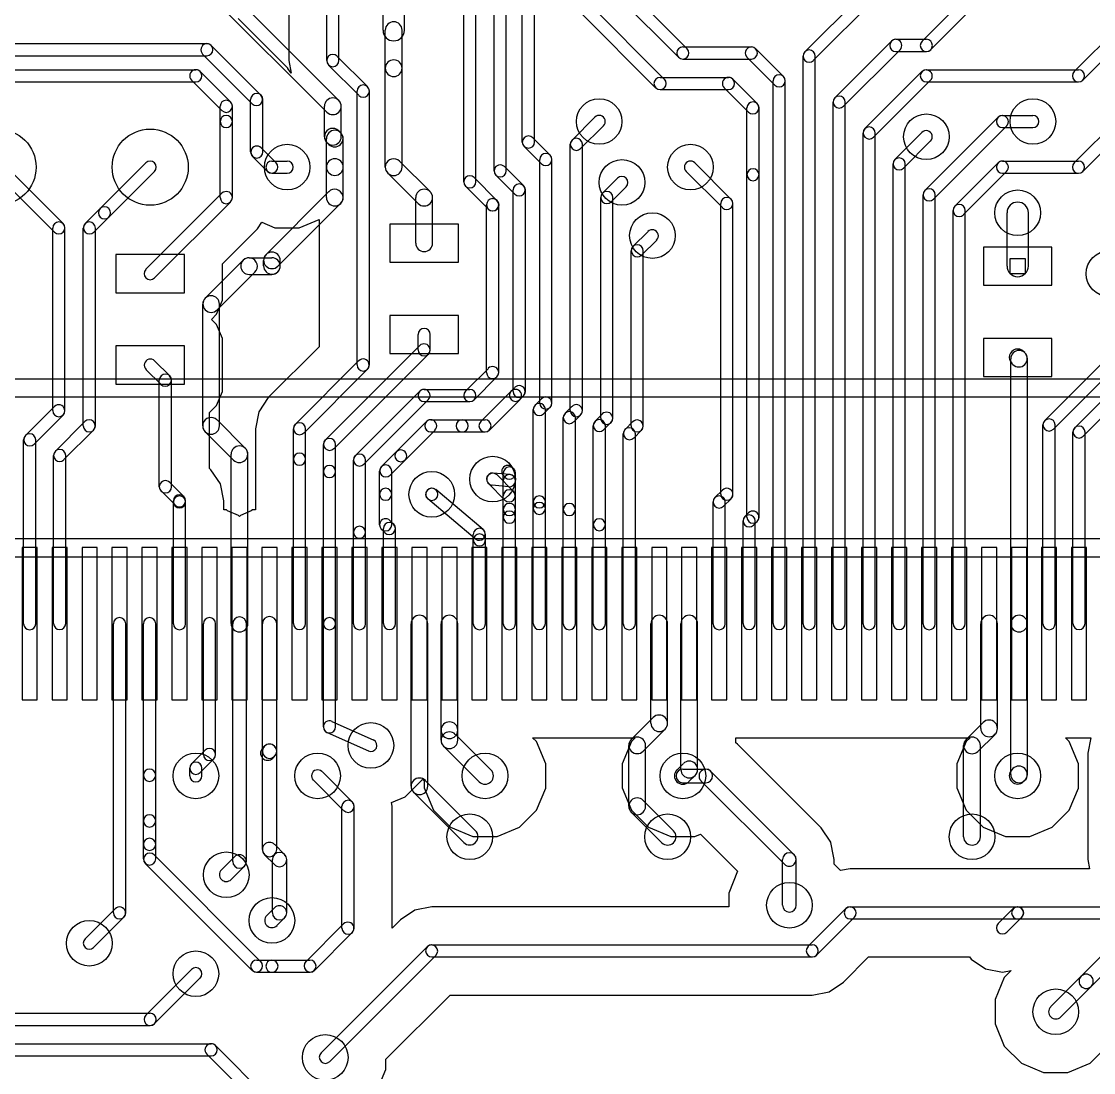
# Model space of a CAD drawing. Extents: x -29274 to 69862, y 24345 to 162744.
# Drawn here: x 17854 to 24898, y 61920 to 68828 of the extents above; entities that cross this region are included whole.
import ezdxf

# ---------------------------------------------------------------- set-up
doc = ezdxf.new("R2010")
doc.units = 0
doc.layers.add('BLACK', color=1, linetype='CONTINUOUS')

msp = doc.modelspace()

# ---------------------------------------------------------------- linework, layer by layer
at = {"layer": 'BLACK'}
for p, q in [((20760, 67774), (20760, 72620)), ((20840, 67774), (20840, 72620)), ((20960, 67846), (20960, 71964)), ((21040, 67846), (21040, 71964)), ((21145, 68035), (21145, 71905)), ((21225, 68035), (21225, 71905)), ((19860, 68570), (19860, 70170)), ((19940, 68570), (19940, 70170)), ((19610, 69803), (19610, 68570)), ((19610, 69803), (19610, 68570)), ((20230, 68770), (20230, 69770)), ((20370, 68770), (20370, 69770)), ((19939, 68309), (19039, 69209)), ((23002, 68628), (23572, 69198)), ((19861, 68231), (18961, 69131)), ((23058, 68572), (23628, 69142)), ((22172, 68592), (21722, 69042)), ((22228, 68648), (21778, 69098)), ((23772, 68698), (24072, 68998)), ((22078, 68449), (21579, 68948)), ((23828, 68642), (24128, 68942)), ((19604, 68520), (19277, 68847)), ((19604, 68520), (19277, 68847)), ((22021, 68392), (21522, 68891)), ((20245, 68520), (20245, 68770)), ((20355, 68520), (20355, 68770)), ((24772, 68498), (25072, 68798)), ((23199, 68326), (23571, 68698)), ((23600, 68710), (23800, 68710)), ((24828, 68442), (25128, 68742)), ((15428, 68682), (19072, 68682)), ((19428, 68343), (19101, 68670)), ((22200, 68660), (22650, 68660)), ((22861, 68466), (22678, 68649)), ((23255, 68270), (23627, 68642)), ((23600, 68630), (23800, 68630)), ((15428, 68602), (19072, 68602)), ((19371, 68286), (19044, 68613)), ((19610, 68570), (19626, 68487)), ((19610, 68570), (19626, 68487)), ((19929, 68598), (20128, 68399)), ((22200, 68580), (22650, 68580)), ((22804, 68409), (22621, 68592)), ((22990, 64870), (22990, 68600)), ((23070, 64870), (23070, 68600)), ((15100, 68510), (19000, 68510)), ((19228, 68299), (19029, 68498)), ((19605, 68519), (19604, 68520)), ((19605, 68519), (19604, 68520)), ((19626, 68487), (19605, 68519)), ((19626, 68487), (19605, 68519)), ((19872, 68541), (20071, 68342)), ((20245, 67870), (20245, 68520)), ((20355, 67870), (20355, 68520)), ((23396, 68123), (23771, 68498)), ((23800, 68510), (24800, 68510)), ((15100, 68430), (19000, 68430)), ((19171, 68242), (18972, 68441)), ((22050, 68460), (22500, 68460)), ((22688, 68288), (22528, 68448)), ((22793, 64871), (22793, 68437)), ((22873, 64871), (22873, 68437)), ((23453, 68066), (23828, 68441)), ((23800, 68430), (24800, 68430)), ((20060, 66570), (20060, 68370)), ((20140, 66570), (20140, 68370)), ((22050, 68380), (22500, 68380)), ((22632, 68232), (22472, 68392)), ((19160, 68170), (19160, 68270)), ((19240, 68170), (19240, 68270)), ((19360, 67970), (19360, 68314)), ((19440, 67970), (19440, 68314)), ((19845, 68070), (19845, 68270)), ((19955, 68070), (19955, 68270)), ((23187, 64871), (23187, 68297)), ((23267, 64871), (23267, 68297)), ((21472, 68048), (21622, 68198)), ((22621, 67821), (22621, 68259)), ((22701, 67821), (22701, 68259)), ((23790, 67717), (24271, 68198)), ((24300, 68210), (24500, 68210)), ((24772, 67898), (25072, 68198)), ((19160, 67670), (19160, 68170)), ((19240, 67670), (19240, 68170)), ((21528, 67992), (21678, 68142)), ((23847, 67660), (24328, 68141)), ((24300, 68130), (24500, 68130)), ((24828, 67842), (25128, 68142)), ((19858, 67871), (19858, 68057)), ((19951, 68097), (19939, 68109)), ((19968, 67871), (19968, 68057)), ((21213, 68064), (21328, 67949)), ((23384, 64870), (23384, 68094)), ((23464, 64870), (23464, 68094)), ((23593, 67920), (23771, 68098)), ((19528, 67899), (19429, 67998)), ((19873, 68019), (19861, 68031)), ((21156, 68007), (21271, 67892)), ((21460, 66270), (21460, 68020)), ((21540, 66270), (21540, 68020)), ((23649, 67864), (23827, 68042)), ((19471, 67842), (19372, 67941)), ((19500, 67910), (19600, 67910)), ((20539, 67709), (20339, 67909)), ((21260, 66320), (21260, 67920)), ((21340, 66320), (21340, 67920)), ((24300, 67910), (24800, 67910)), ((18071, 67442), (17672, 67841)), ((18128, 67499), (17729, 67898)), ((18672, 67898), (18372, 67598)), ((18728, 67842), (18428, 67542)), ((19858, 67670), (19858, 67870)), ((19968, 67670), (19968, 67870)), ((21153, 67749), (21028, 67874)), ((22460, 67604), (22222, 67842)), ((22516, 67660), (22278, 67898)), ((23581, 64871), (23581, 67891)), ((23661, 64871), (23661, 67891)), ((23987, 67614), (24271, 67898)), ((24043, 67558), (24327, 67842)), ((19500, 67830), (19600, 67830)), ((20461, 67631), (20261, 67831)), ((20828, 67801), (20978, 67651)), ((21096, 67692), (20971, 67817)), ((21771, 67798), (21672, 67699)), ((22621, 65570), (22621, 67820)), ((22701, 65570), (22701, 67820)), ((24300, 67830), (24800, 67830)), ((18672, 67199), (19171, 67698)), ((19461, 67296), (19874, 67709)), ((20772, 67745), (20922, 67595)), ((21085, 66396), (21085, 67720)), ((21165, 66396), (21165, 67720)), ((21828, 67741), (21729, 67642)), ((18729, 67142), (19228, 67641)), ((19538, 67219), (19951, 67632)), ((20445, 67370), (20445, 67670)), ((20555, 67370), (20555, 67670)), ((20950, 67663), (20952, 67663)), ((20950, 67663), (20952, 67663)), ((21660, 66220), (21660, 67670)), ((21740, 66220), (21740, 67670)), ((22449, 65721), (22449, 67631)), ((22529, 65721), (22529, 67631)), ((23778, 64870), (23778, 67688)), ((23858, 64870), (23858, 67688)), ((18371, 67598), (18272, 67499)), ((20910, 66521), (20910, 67623)), ((20950, 67583), (20952, 67583)), ((20950, 67583), (20952, 67583)), ((20990, 66521), (20990, 67623)), ((23975, 64871), (23975, 67585)), ((24055, 64871), (24055, 67585)), ((24330, 67220), (24330, 67570)), ((24470, 67220), (24470, 67570)), ((18428, 67541), (18329, 67442)), ((19405, 67465), (19433, 67508)), ((19405, 67465), (19433, 67508)), ((19433, 67508), (19520, 67471)), ((19433, 67508), (19520, 67471)), ((19679, 67471), (19810, 67526)), ((19679, 67471), (19810, 67526)), ((19810, 67526), (19810, 66690)), ((19810, 67526), (19810, 66690)), ((20725, 67495), (20275, 67495)), ((20275, 67495), (20275, 67245)), ((20725, 67245), (20725, 67495)), ((18060, 66270), (18060, 67470)), ((18140, 66270), (18140, 67470)), ((18260, 66170), (18260, 67470)), ((18340, 66170), (18340, 67470)), ((19174, 67234), (19405, 67465)), ((19174, 67234), (19405, 67465)), ((19520, 67471), (19679, 67471)), ((19520, 67471), (19679, 67471)), ((21872, 67349), (21971, 67448)), ((21929, 67292), (22028, 67391)), ((18925, 67295), (18475, 67295)), ((18475, 67295), (18475, 67045)), ((18925, 67045), (18925, 67295)), ((19350, 67275), (19500, 67275)), ((21860, 66170), (21860, 67320)), ((21940, 66170), (21940, 67320)), ((24625, 67345), (24175, 67345)), ((24175, 67345), (24175, 67095)), ((24625, 67095), (24625, 67345)), ((19062, 67009), (19311, 67258)), ((19174, 67094), (19174, 67234)), ((19174, 67094), (19174, 67234)), ((19445, 67221), (19445, 67257)), ((19555, 67221), (19555, 67257)), ((20275, 67245), (20725, 67245)), ((24350, 67170), (24350, 67270)), ((24350, 67270), (24450, 67270)), ((24350, 67170), (24350, 67270)), ((24350, 67270), (24450, 67270)), ((24450, 67270), (24450, 67170)), ((24450, 67270), (24450, 67170)), ((19139, 66932), (19388, 67181)), ((19350, 67165), (19500, 67165)), ((24450, 67170), (24350, 67170)), ((24450, 67170), (24350, 67170)), ((19174, 66995), (19174, 67094)), ((19174, 66995), (19174, 67094)), ((24175, 67095), (24625, 67095)), ((18475, 67045), (18925, 67045)), ((19136, 66904), (19174, 66995)), ((19136, 66904), (19174, 66995)), ((19045, 66170), (19045, 66970)), ((19155, 66170), (19155, 66970)), ((19102, 66870), (19136, 66904)), ((19102, 66870), (19136, 66904)), ((19136, 66836), (19102, 66870)), ((19136, 66836), (19102, 66870)), ((20725, 66895), (20275, 66895)), ((20275, 66895), (20275, 66645)), ((20725, 66645), (20725, 66895)), ((19174, 66744), (19136, 66836)), ((19174, 66744), (19136, 66836)), ((19174, 66494), (19174, 66744)), ((19174, 66494), (19174, 66744)), ((20460, 66670), (20460, 66770)), ((20540, 66670), (20540, 66770)), ((24625, 66745), (24175, 66745)), ((24175, 66745), (24175, 66495)), ((24625, 66495), (24625, 66745)), ((18925, 66695), (18475, 66695)), ((18475, 66695), (18475, 66445)), ((18925, 66445), (18925, 66695)), ((19810, 66690), (19476, 66356)), ((19810, 66690), (19476, 66356)), ((19850, 66077), (20471, 66698)), ((19907, 66020), (20528, 66641)), ((20275, 66645), (20725, 66645)), ((24447, 66651), (24439, 66659)), ((24775, 66158), (25271, 66654)), ((18828, 66499), (18729, 66598)), ((19652, 66180), (20071, 66599)), ((24354, 64871), (24354, 66611)), ((24369, 66573), (24361, 66581)), ((24464, 64871), (24464, 66611)), ((24578, 66205), (24971, 66598)), ((24831, 66102), (25327, 66598)), ((18771, 66442), (18672, 66541)), ((19709, 66123), (20128, 66542)), ((20772, 66398), (20922, 66548)), ((24635, 66148), (25028, 66541)), ((16700, 66480), (31830, 66480)), ((18475, 66445), (18925, 66445)), ((18760, 65770), (18760, 66470)), ((18840, 65770), (18840, 66470)), ((19174, 66395), (19174, 66494)), ((19174, 66395), (19174, 66494)), ((20828, 66342), (20978, 66492)), ((24175, 66495), (24625, 66495)), ((16700, 66360), (31830, 66360)), ((19136, 66304), (19174, 66395)), ((19136, 66304), (19174, 66395)), ((20047, 65974), (20471, 66398)), ((20500, 66410), (20800, 66410)), ((20872, 66199), (21071, 66398)), ((21072, 66399), (21096, 66423)), ((21128, 66343), (21152, 66367)), ((17880, 66107), (18071, 66298)), ((19090, 66258), (19136, 66304)), ((19090, 66258), (19136, 66304)), ((19476, 66356), (19413, 66262)), ((19476, 66356), (19413, 66262)), ((20103, 65918), (20527, 66342)), ((20500, 66330), (20800, 66330)), ((20929, 66142), (21128, 66341)), ((21229, 66306), (21271, 66348)), ((21285, 66250), (21327, 66292)), ((21426, 66253), (21471, 66298)), ((17937, 66050), (18128, 66241)), ((19090, 65890), (19090, 66258)), ((19090, 65890), (19090, 66258)), ((19413, 66262), (19391, 66151)), ((19413, 66262), (19391, 66151)), ((21217, 65671), (21217, 66277)), ((21297, 65671), (21297, 66277)), ((21414, 65620), (21414, 66224)), ((21483, 66196), (21528, 66241)), ((21494, 65620), (21494, 66224)), ((21623, 66200), (21671, 66248)), ((18271, 66198), (18077, 66004)), ((19325, 66023), (19139, 66209)), ((19391, 66151), (19391, 65951)), ((19391, 66151), (19391, 65951)), ((19641, 65951), (19641, 66151)), ((19721, 65951), (19721, 66151)), ((20318, 66002), (20515, 66199)), ((20544, 66210), (20750, 66210)), ((20750, 66210), (20900, 66210)), ((21611, 65521), (21611, 66171)), ((21679, 66144), (21727, 66192)), ((21691, 65521), (21691, 66171)), ((21820, 66147), (21871, 66198)), ((24566, 64870), (24566, 66176)), ((24646, 64870), (24646, 66176)), ((17868, 64870), (17868, 66078)), ((17948, 64870), (17948, 66078)), ((18327, 66142), (18133, 65948)), ((19247, 65945), (19061, 66131)), ((20375, 65945), (20572, 66142)), ((20544, 66130), (20750, 66130)), ((20750, 66130), (20900, 66130)), ((21808, 64870), (21808, 66118)), ((21877, 66090), (21928, 66141)), ((21888, 64870), (21888, 66118)), ((24763, 64871), (24763, 66129)), ((24843, 64871), (24843, 66129)), ((19838, 65870), (19838, 66048)), ((19918, 65870), (19918, 66048)), ((18065, 64871), (18065, 65975)), ((18145, 64871), (18145, 65975)), ((19232, 64871), (19232, 65983)), ((19342, 64871), (19342, 65983)), ((19391, 65951), (19391, 65619)), ((19391, 65951), (19391, 65619)), ((19641, 64871), (19641, 65951)), ((19721, 64871), (19721, 65951)), ((20035, 65471), (20035, 65945)), ((20115, 65471), (20115, 65945)), ((20219, 65902), (20318, 66001)), ((20276, 65845), (20375, 65944)), ((19098, 65882), (19090, 65890)), ((19098, 65882), (19090, 65890)), ((19161, 65788), (19098, 65882)), ((19161, 65788), (19098, 65882)), ((19838, 64870), (19838, 65870)), ((19918, 64870), (19918, 65870)), ((20207, 65721), (20207, 65873)), ((20287, 65721), (20287, 65873)), ((21088, 65888), (21078, 65898)), ((18920, 65706), (18828, 65798)), ((21063, 65850), (20954, 65860)), ((21088, 65739), (20979, 65848)), ((21020, 65620), (21020, 65860)), ((21020, 65570), (21020, 65810)), ((21032, 65832), (21022, 65842)), ((21100, 65620), (21100, 65860)), ((21100, 65570), (21100, 65810)), ((18864, 65650), (18772, 65742)), ((19183, 65677), (19161, 65788)), ((19183, 65677), (19161, 65788)), ((20888, 65488), (20576, 65751)), ((21031, 65682), (20922, 65791)), ((21056, 65770), (20947, 65780)), ((22411, 65699), (22460, 65748)), ((18853, 65671), (18853, 65677)), ((18853, 64870), (18853, 65670)), ((18933, 65671), (18933, 65677)), ((18933, 64870), (18933, 65670)), ((19183, 65670), (19183, 65677)), ((19183, 65670), (19183, 65677)), ((19183, 65619), (19183, 65670)), ((19183, 65619), (19183, 65670)), ((20207, 65520), (20207, 65720)), ((20287, 65520), (20287, 65720)), ((20836, 65427), (20524, 65690)), ((21020, 64870), (21020, 65710)), ((21100, 64870), (21100, 65710)), ((21217, 65628), (21217, 65670)), ((21297, 65628), (21297, 65670)), ((22399, 64870), (22399, 65670)), ((22468, 65642), (22517, 65691)), ((22479, 64870), (22479, 65670)), ((19187, 65619), (19183, 65619)), ((19187, 65619), (19183, 65619)), ((19190, 65619), (19187, 65619)), ((19190, 65619), (19187, 65619)), ((19201, 65619), (19190, 65619)), ((19201, 65619), (19190, 65619)), ((19208, 65612), (19201, 65619)), ((19208, 65612), (19201, 65619)), ((19281, 65581), (19208, 65612)), ((19281, 65581), (19208, 65612)), ((19364, 65611), (19293, 65581)), ((19364, 65611), (19293, 65581)), ((19373, 65619), (19364, 65611)), ((19373, 65619), (19364, 65611)), ((19385, 65619), (19373, 65619)), ((19385, 65619), (19373, 65619)), ((19387, 65619), (19385, 65619)), ((19387, 65619), (19385, 65619)), ((19391, 65619), (19387, 65619)), ((19391, 65619), (19387, 65619)), ((21020, 65570), (21020, 65620)), ((21100, 65570), (21100, 65620)), ((21217, 64871), (21217, 65627)), ((21297, 64871), (21297, 65627)), ((21414, 64870), (21414, 65620)), ((21494, 64870), (21494, 65620)), ((22608, 65574), (22632, 65598)), ((19287, 65575), (19281, 65581)), ((19287, 65575), (19281, 65581)), ((19293, 65581), (19287, 65575)), ((19293, 65581), (19287, 65575)), ((20299, 65524), (20275, 65548)), ((21020, 64870), (21020, 65570)), ((21100, 64870), (21100, 65570)), ((21611, 64870), (21611, 65520)), ((21691, 64870), (21691, 65520)), ((22596, 64871), (22596, 65545)), ((22664, 65518), (22688, 65542)), ((22676, 64871), (22676, 65545)), ((20035, 64870), (20035, 65470)), ((20115, 64870), (20115, 65470)), ((20243, 65468), (20219, 65492)), ((20232, 64871), (20232, 65495)), ((20312, 64871), (20312, 65495)), ((20823, 65421), (20823, 65457)), ((20903, 65421), (20903, 65457)), ((16700, 65430), (31830, 65430)), ((20823, 64870), (20823, 65420)), ((20903, 64870), (20903, 65420)), ((16700, 65310), (31830, 65310)), ((17958, 65370), (17858, 65370)), ((17858, 65370), (17858, 64370)), ((17958, 64370), (17958, 65370)), ((18155, 65370), (18055, 65370)), ((18055, 65370), (18055, 64370)), ((18155, 64370), (18155, 65370)), ((18352, 65370), (18252, 65370)), ((18252, 65370), (18252, 64370)), ((18352, 64370), (18352, 65370)), ((18549, 65370), (18449, 65370)), ((18449, 65370), (18449, 64370)), ((18549, 64370), (18549, 65370)), ((18746, 65370), (18646, 65370)), ((18646, 65370), (18646, 64370)), ((18746, 64370), (18746, 65370)), ((18943, 65370), (18843, 65370)), ((18843, 65370), (18843, 64370)), ((18943, 64370), (18943, 65370)), ((19140, 65370), (19040, 65370)), ((19040, 65370), (19040, 64370)), ((19140, 64370), (19140, 65370)), ((19337, 65370), (19237, 65370)), ((19237, 65370), (19237, 64370)), ((19337, 64370), (19337, 65370)), ((19534, 65370), (19434, 65370)), ((19434, 65370), (19434, 64370)), ((19534, 64370), (19534, 65370)), ((19731, 65370), (19631, 65370)), ((19631, 65370), (19631, 64370)), ((19731, 64370), (19731, 65370)), ((19928, 65370), (19828, 65370)), ((19828, 65370), (19828, 64370)), ((19928, 64370), (19928, 65370)), ((20125, 65370), (20025, 65370)), ((20025, 65370), (20025, 64370)), ((20125, 64370), (20125, 65370)), ((20322, 65370), (20222, 65370)), ((20222, 65370), (20222, 64370)), ((20322, 64370), (20322, 65370)), ((20519, 65370), (20419, 65370)), ((20419, 65370), (20419, 64370)), ((20519, 64370), (20519, 65370)), ((20716, 65370), (20616, 65370)), ((20616, 65370), (20616, 64370)), ((20716, 64370), (20716, 65370)), ((20913, 65370), (20813, 65370)), ((20813, 65370), (20813, 64370)), ((20913, 64370), (20913, 65370)), ((21110, 65370), (21010, 65370)), ((21010, 65370), (21010, 64370)), ((21110, 64370), (21110, 65370)), ((21307, 65370), (21207, 65370)), ((21207, 65370), (21207, 64370)), ((21307, 64370), (21307, 65370)), ((21504, 65370), (21404, 65370)), ((21404, 65370), (21404, 64370)), ((21504, 64370), (21504, 65370)), ((21701, 65370), (21601, 65370)), ((21601, 65370), (21601, 64370)), ((21701, 64370), (21701, 65370)), ((21898, 65370), (21798, 65370)), ((21798, 65370), (21798, 64370)), ((21898, 64370), (21898, 65370)), ((22095, 65370), (21995, 65370)), ((21995, 65370), (21995, 64370)), ((22095, 64370), (22095, 65370)), ((22292, 65370), (22192, 65370)), ((22192, 65370), (22192, 64370)), ((22292, 64370), (22292, 65370)), ((22489, 65370), (22389, 65370)), ((22389, 65370), (22389, 64370)), ((22489, 64370), (22489, 65370)), ((22686, 65370), (22586, 65370)), ((22586, 65370), (22586, 64370)), ((22686, 64370), (22686, 65370)), ((22883, 65370), (22783, 65370)), ((22783, 65370), (22783, 64370)), ((22883, 64370), (22883, 65370)), ((23080, 65370), (22980, 65370)), ((22980, 65370), (22980, 64370)), ((23080, 64370), (23080, 65370)), ((23277, 65370), (23177, 65370)), ((23177, 65370), (23177, 64370)), ((23277, 64370), (23277, 65370)), ((23474, 65370), (23374, 65370)), ((23374, 65370), (23374, 64370)), ((23474, 64370), (23474, 65370)), ((23671, 65370), (23571, 65370)), ((23571, 65370), (23571, 64370)), ((23671, 64370), (23671, 65370)), ((23868, 65370), (23768, 65370)), ((23768, 65370), (23768, 64370)), ((23868, 64370), (23868, 65370)), ((24065, 65370), (23965, 65370)), ((23965, 65370), (23965, 64370)), ((24065, 64370), (24065, 65370)), ((24262, 65370), (24162, 65370)), ((24162, 65370), (24162, 64370)), ((24262, 64370), (24262, 65370)), ((24459, 65370), (24359, 65370)), ((24359, 65370), (24359, 64370)), ((24459, 64370), (24459, 65370)), ((24656, 65370), (24556, 65370)), ((24556, 65370), (24556, 64370)), ((24656, 64370), (24656, 65370)), ((24853, 65370), (24753, 65370)), ((24753, 65370), (24753, 64370)), ((24853, 64370), (24853, 65370)), ((18459, 62970), (18459, 64870)), ((18539, 62970), (18539, 64870)), ((18656, 63874), (18656, 64870)), ((18736, 63874), (18736, 64870)), ((19050, 64010), (19050, 64870)), ((19130, 64010), (19130, 64870)), ((19242, 63308), (19242, 64870)), ((19332, 63308), (19332, 64870)), ((19437, 64032), (19437, 64870)), ((19531, 64032), (19531, 64870)), ((19838, 64192), (19838, 64870)), ((19918, 64192), (19918, 64870)), ((20414, 63802), (20414, 64870)), ((20524, 63802), (20524, 64870)), ((20611, 64170), (20611, 64870)), ((20721, 64170), (20721, 64870)), ((21990, 64216), (21990, 64870)), ((22100, 64216), (22100, 64870)), ((22187, 63912), (22187, 64870)), ((22297, 63912), (22297, 64870)), ((24157, 64182), (24157, 64870)), ((24267, 64182), (24267, 64870)), ((24354, 63880), (24354, 64870)), ((24464, 63880), (24464, 64870)), ((17858, 64370), (17958, 64370)), ((18055, 64370), (18155, 64370)), ((18252, 64370), (18352, 64370)), ((18449, 64370), (18549, 64370)), ((18646, 64370), (18746, 64370)), ((18843, 64370), (18943, 64370)), ((19040, 64370), (19140, 64370)), ((19237, 64370), (19337, 64370)), ((19434, 64370), (19534, 64370)), ((19631, 64370), (19731, 64370)), ((19828, 64370), (19928, 64370)), ((20025, 64370), (20125, 64370)), ((20222, 64370), (20322, 64370)), ((20419, 64370), (20519, 64370)), ((20616, 64370), (20716, 64370)), ((20813, 64370), (20913, 64370)), ((21010, 64370), (21110, 64370)), ((21207, 64370), (21307, 64370)), ((21404, 64370), (21504, 64370)), ((21601, 64370), (21701, 64370)), ((21798, 64370), (21898, 64370)), ((21995, 64370), (22095, 64370)), ((22192, 64370), (22292, 64370)), ((22389, 64370), (22489, 64370)), ((22586, 64370), (22686, 64370)), ((22783, 64370), (22883, 64370)), ((22980, 64370), (23080, 64370)), ((23177, 64370), (23277, 64370)), ((23374, 64370), (23474, 64370)), ((23571, 64370), (23671, 64370)), ((23768, 64370), (23868, 64370)), ((23965, 64370), (24065, 64370)), ((24162, 64370), (24262, 64370)), ((24359, 64370), (24459, 64370)), ((24556, 64370), (24656, 64370)), ((24753, 64370), (24853, 64370)), ((22005, 64254), (21861, 64110)), ((19894, 64228), (20166, 64107)), ((22083, 64176), (21939, 64032)), ((24173, 64221), (24061, 64109)), ((19862, 64155), (20134, 64034)), ((20611, 64104), (20611, 64170)), ((20705, 64143), (20939, 63909)), ((20721, 64104), (20721, 64170)), ((21238, 64096), (21213, 64121)), ((21213, 64121), (21256, 64121)), ((21238, 64096), (21213, 64121)), ((21213, 64121), (21256, 64121)), ((21256, 64121), (21354, 64121)), ((21256, 64121), (21354, 64121)), ((21354, 64121), (21356, 64121)), ((21354, 64121), (21356, 64121)), ((21356, 64121), (21453, 64121)), ((21356, 64121), (21453, 64121)), ((21453, 64121), (21551, 64121)), ((21453, 64121), (21551, 64121)), ((21551, 64121), (21553, 64121)), ((21551, 64121), (21553, 64121)), ((21553, 64121), (21650, 64121)), ((21553, 64121), (21650, 64121)), ((21650, 64121), (21748, 64121)), ((21650, 64121), (21748, 64121)), ((21748, 64121), (21750, 64121)), ((21748, 64121), (21750, 64121)), ((21750, 64121), (21847, 64121)), ((21750, 64121), (21847, 64121)), ((21847, 64121), (21887, 64121)), ((21847, 64121), (21887, 64121)), ((21887, 64121), (21862, 64096)), ((21887, 64121), (21862, 64096)), ((22547, 64087), (22547, 64121)), ((22547, 64121), (22635, 64121)), ((22547, 64087), (22547, 64121)), ((22547, 64121), (22635, 64121)), ((22635, 64121), (22733, 64121)), ((22635, 64121), (22733, 64121)), ((22733, 64121), (22735, 64121)), ((22733, 64121), (22735, 64121)), ((22735, 64121), (22832, 64121)), ((22735, 64121), (22832, 64121)), ((22832, 64121), (22930, 64121)), ((22832, 64121), (22930, 64121)), ((22930, 64121), (22932, 64121)), ((22930, 64121), (22932, 64121)), ((22932, 64121), (23029, 64121)), ((22932, 64121), (23029, 64121)), ((23029, 64121), (23127, 64121)), ((23029, 64121), (23127, 64121)), ((23127, 64121), (23129, 64121)), ((23127, 64121), (23129, 64121)), ((23129, 64121), (23226, 64121)), ((23129, 64121), (23226, 64121)), ((23226, 64121), (23324, 64121)), ((23226, 64121), (23324, 64121)), ((23324, 64121), (23326, 64121)), ((23324, 64121), (23326, 64121)), ((23326, 64121), (23423, 64121)), ((23326, 64121), (23423, 64121)), ((23423, 64121), (23521, 64121)), ((23423, 64121), (23521, 64121)), ((23521, 64121), (23523, 64121)), ((23521, 64121), (23523, 64121)), ((23523, 64121), (23620, 64121)), ((23523, 64121), (23620, 64121)), ((23620, 64121), (23718, 64121)), ((23620, 64121), (23718, 64121)), ((23718, 64121), (23720, 64121)), ((23718, 64121), (23720, 64121)), ((23720, 64121), (23817, 64121)), ((23720, 64121), (23817, 64121)), ((23817, 64121), (23915, 64121)), ((23817, 64121), (23915, 64121)), ((23915, 64121), (23917, 64121)), ((23915, 64121), (23917, 64121)), ((23917, 64121), (24014, 64121)), ((23917, 64121), (24014, 64121)), ((24014, 64121), (24087, 64121)), ((24014, 64121), (24087, 64121)), ((24087, 64121), (24062, 64096)), ((24087, 64121), (24062, 64096)), ((24251, 64143), (24139, 64031)), ((24714, 64120), (24714, 64121)), ((24714, 64121), (24802, 64121)), ((24714, 64120), (24714, 64121)), ((24714, 64121), (24802, 64121)), ((24738, 64096), (24714, 64120)), ((24738, 64096), (24714, 64120)), ((24802, 64121), (24880, 64121)), ((24802, 64121), (24880, 64121)), ((24880, 64121), (24860, 64020)), ((24880, 64121), (24860, 64020)), ((19061, 64038), (18972, 63949)), ((19450, 64065), (19439, 64054)), ((20627, 64065), (20861, 63831)), ((21299, 63949), (21238, 64096)), ((21299, 63949), (21238, 64096)), ((21862, 64096), (21801, 63950)), ((21862, 64096), (21801, 63950)), ((21845, 63670), (21845, 64070)), ((21955, 63670), (21955, 64070)), ((22559, 64079), (22547, 64087)), ((22559, 64079), (22547, 64087)), ((23106, 63531), (22559, 64079)), ((23106, 63531), (22559, 64079)), ((24062, 64096), (24001, 63950)), ((24062, 64096), (24001, 63950)), ((24045, 63470), (24045, 64070)), ((24155, 63470), (24155, 64070)), ((24799, 63949), (24738, 64096)), ((24799, 63949), (24738, 64096)), ((19118, 63981), (19029, 63892)), ((19437, 63386), (19437, 64032)), ((19517, 63998), (19506, 63987)), ((19531, 63386), (19531, 64032)), ((24860, 64020), (24860, 63320)), ((24860, 64020), (24860, 63320)), ((18960, 63870), (18960, 63920)), ((19040, 63870), (19040, 63920)), ((20028, 63699), (19829, 63898)), ((21299, 63790), (21299, 63949)), ((21299, 63790), (21299, 63949)), ((21801, 63950), (21801, 63791)), ((21801, 63950), (21801, 63791)), ((22203, 63950), (22162, 63909)), ((22200, 63915), (22350, 63915)), ((22931, 63352), (22382, 63901)), ((24001, 63950), (24001, 63791)), ((24001, 63950), (24001, 63791)), ((24369, 63918), (24361, 63910)), ((24799, 63790), (24799, 63949)), ((24799, 63790), (24799, 63949)), ((18656, 63574), (18656, 63874)), ((18736, 63574), (18736, 63874)), ((19971, 63642), (19772, 63841)), ((20376, 63732), (20488, 63844)), ((20376, 63732), (20488, 63844)), ((20488, 63844), (20489, 63849)), ((20488, 63844), (20489, 63849)), ((20489, 63849), (20501, 63838)), ((20489, 63849), (20501, 63838)), ((20501, 63838), (20501, 63791)), ((20501, 63838), (20501, 63791)), ((20507, 63840), (20838, 63509)), ((22200, 63825), (22350, 63825)), ((22280, 63873), (22239, 63832)), ((22868, 63289), (22319, 63838)), ((24447, 63840), (24439, 63832)), ((20430, 63763), (20761, 63432)), ((20501, 63791), (20562, 63644)), ((20501, 63791), (20562, 63644)), ((21238, 63644), (21299, 63790)), ((21238, 63644), (21299, 63790)), ((21801, 63791), (21862, 63644)), ((21801, 63791), (21862, 63644)), ((24001, 63791), (24062, 63644)), ((24001, 63791), (24062, 63644)), ((24738, 63644), (24799, 63790)), ((24738, 63644), (24799, 63790)), ((20285, 63695), (20376, 63732)), ((20285, 63695), (20376, 63732)), ((20289, 63671), (20285, 63695)), ((20289, 63671), (20285, 63695)), ((21939, 63709), (22139, 63509)), ((19960, 62870), (19960, 63670)), ((20040, 62870), (20040, 63670)), ((20290, 63670), (20289, 63671)), ((20290, 63670), (20289, 63671)), ((20290, 62870), (20290, 63670)), ((20290, 62870), (20290, 63670)), ((20562, 63644), (20674, 63532)), ((20562, 63644), (20674, 63532)), ((21126, 63532), (21238, 63644)), ((21126, 63532), (21238, 63644)), ((21861, 63631), (22061, 63431)), ((21862, 63644), (21974, 63532)), ((21862, 63644), (21974, 63532)), ((24062, 63644), (24174, 63532)), ((24062, 63644), (24174, 63532)), ((24626, 63532), (24738, 63644)), ((24626, 63532), (24738, 63644)), ((18656, 63420), (18656, 63574)), ((18736, 63420), (18736, 63574)), ((20674, 63532), (20820, 63471)), ((20674, 63532), (20820, 63471)), ((20820, 63471), (20979, 63471)), ((20820, 63471), (20979, 63471)), ((20979, 63471), (21126, 63532)), ((20979, 63471), (21126, 63532)), ((21974, 63532), (22120, 63471)), ((21974, 63532), (22120, 63471)), ((22120, 63471), (22279, 63471)), ((22120, 63471), (22279, 63471)), ((22279, 63471), (22315, 63487)), ((22279, 63471), (22315, 63487)), ((22315, 63487), (22560, 63243)), ((22315, 63487), (22560, 63243)), ((23109, 63529), (23106, 63531)), ((23109, 63529), (23106, 63531)), ((23172, 63434), (23109, 63529)), ((23172, 63434), (23109, 63529)), ((24174, 63532), (24320, 63471)), ((24174, 63532), (24320, 63471)), ((24320, 63471), (24479, 63471)), ((24320, 63471), (24479, 63471)), ((24479, 63471), (24626, 63532)), ((24479, 63471), (24626, 63532)), ((18656, 63324), (18656, 63420)), ((18736, 63324), (18736, 63420)), ((19518, 63419), (19583, 63354)), ((23173, 63433), (23172, 63434)), ((23173, 63433), (23172, 63434)), ((23190, 63343), (23173, 63433)), ((23190, 63343), (23173, 63433)), ((18725, 63352), (19428, 62649)), ((19254, 63339), (19168, 63253)), ((19254, 63339), (19168, 63253)), ((19451, 63352), (19516, 63287)), ((23195, 63321), (23190, 63343)), ((23195, 63321), (23190, 63343)), ((18668, 63295), (19371, 62592)), ((19318, 63275), (19232, 63189)), ((19318, 63275), (19232, 63189)), ((19503, 62970), (19503, 63320)), ((19597, 62970), (19597, 63320)), ((22855, 63020), (22855, 63320)), ((22945, 63020), (22945, 63320)), ((23195, 63320), (23194, 63321)), ((23194, 63321), (23195, 63321)), ((23195, 63320), (23194, 63321)), ((23194, 63321), (23195, 63321)), ((23195, 63289), (23195, 63320)), ((23195, 63289), (23195, 63320)), ((23236, 63248), (23195, 63289)), ((23236, 63248), (23195, 63289)), ((23300, 63260), (23236, 63248)), ((23300, 63260), (23236, 63248)), ((24400, 63260), (23300, 63260)), ((24400, 63260), (23300, 63260)), ((24871, 63260), (24400, 63260)), ((24871, 63260), (24400, 63260)), ((24860, 63320), (24871, 63260)), ((24860, 63320), (24871, 63260)), ((22560, 63243), (22501, 63100)), ((22560, 63243), (22501, 63100)), ((22501, 63100), (22501, 63010)), ((22501, 63100), (22501, 63010)), ((18272, 62799), (18470, 62997)), ((19517, 63003), (19467, 62953)), ((20439, 62988), (20345, 62925)), ((20439, 62988), (20345, 62925)), ((20550, 63010), (20439, 62988)), ((20550, 63010), (20439, 62988)), ((22501, 63010), (20550, 63010)), ((22501, 63010), (20550, 63010)), ((23271, 62998), (23022, 62749)), ((23300, 63010), (24400, 63010)), ((24371, 62998), (24272, 62899)), ((24400, 63010), (26100, 63010)), ((18328, 62743), (18526, 62941)), ((19583, 62937), (19533, 62887)), ((20344, 62924), (20290, 62870)), ((20344, 62924), (20290, 62870)), ((20345, 62925), (20344, 62925)), ((20344, 62925), (20344, 62924)), ((20345, 62925), (20344, 62925)), ((20344, 62925), (20344, 62924)), ((23328, 62941), (23079, 62692)), ((23300, 62930), (24400, 62930)), ((24428, 62941), (24329, 62842)), ((24400, 62930), (26100, 62930)), ((19722, 62649), (19971, 62898)), ((19779, 62592), (20028, 62841)), ((20521, 62748), (19822, 62049)), ((20550, 62760), (23050, 62760)), ((24967, 62703), (24817, 62553)), ((19400, 62660), (19500, 62660)), ((19500, 62660), (19750, 62660)), ((20578, 62691), (19879, 61992)), ((20550, 62680), (23050, 62680)), ((23255, 62515), (23420, 62680)), ((23255, 62515), (23420, 62680)), ((23420, 62680), (24084, 62680)), ((23420, 62680), (24084, 62680)), ((24084, 62680), (24095, 62665)), ((24084, 62680), (24095, 62665)), ((24095, 62665), (24189, 62602)), ((24095, 62665), (24189, 62602)), ((25033, 62637), (24883, 62487)), ((18972, 62598), (18672, 62298)), ((19400, 62580), (19500, 62580)), ((19500, 62580), (19750, 62580)), ((24189, 62602), (24300, 62580)), ((24189, 62602), (24300, 62580)), ((24300, 62580), (24357, 62592)), ((24300, 62580), (24357, 62592)), ((24357, 62592), (24312, 62546)), ((24357, 62592), (24312, 62546)), ((19028, 62542), (18728, 62242)), ((23161, 62452), (23255, 62515)), ((23161, 62452), (23255, 62515)), ((24312, 62546), (24251, 62400)), ((24312, 62546), (24251, 62400)), ((24816, 62553), (24617, 62354)), ((24883, 62486), (24684, 62287)), ((20249, 62009), (20670, 62430)), ((20249, 62009), (20670, 62430)), ((20670, 62430), (23050, 62430)), ((20670, 62430), (23050, 62430)), ((23050, 62430), (23161, 62452)), ((23050, 62430), (23161, 62452)), ((24251, 62400), (24251, 62241)), ((24251, 62400), (24251, 62241)), ((17550, 62310), (18700, 62310)), ((17550, 62230), (18700, 62230)), ((24251, 62241), (24312, 62094)), ((24251, 62241), (24312, 62094)), ((17050, 62110), (19100, 62110)), ((20128, 61098), (19128, 62098)), ((24312, 62094), (24424, 61982)), ((24312, 62094), (24424, 61982)), ((24876, 61982), (24988, 62094)), ((24876, 61982), (24988, 62094)), ((17050, 62030), (19100, 62030)), ((20072, 61042), (19072, 62042)), ((20249, 61940), (20249, 62009)), ((20249, 61940), (20249, 62009)), ((20188, 61794), (20249, 61940)), ((20188, 61794), (20249, 61940)), ((24424, 61982), (24570, 61921)), ((24424, 61982), (24570, 61921)), ((24729, 61921), (24876, 61982)), ((24729, 61921), (24876, 61982)), ((24570, 61921), (24729, 61921)), ((24570, 61921), (24729, 61921))]:
    msp.add_line(p, q, dxfattribs=at)
for centre, radius in [((21650, 68170), 150), ((24500, 68170), 150), ((23800, 68070), 150), ((17700, 67870), 250), ((18700, 67870), 250), ((19600, 67870), 150), ((22250, 67870), 150), ((21800, 67770), 150), ((24400, 67570), 150), ((22000, 67420), 150), ((25000, 67170), 150), ((20950, 65820), 150), ((20550, 65720), 150), ((20150, 64070), 150), ((19000, 63870), 150), ((19800, 63870), 150), ((20900, 63870), 150), ((22200, 63870), 150), ((24400, 63870), 150), ((20800, 63470), 150), ((22100, 63470), 150), ((24100, 63470), 150), ((19200, 63220), 150), ((22900, 63020), 150), ((19500, 62920), 150), ((18300, 62770), 150), ((19000, 62570), 150), ((24650, 62320), 150), ((19850, 62020), 150)]:
    msp.add_circle(centre, radius, dxfattribs=at)
for centre, radius, start, end in [((20300, 68770), 55, 360, 540), ((20300, 68770), 70, 180, 360), ((23600, 68670), 40, 90, 270), ((23599, 68670), 40, 315, 495), ((23800, 68670), 40, 135, 315), ((23800, 68670), 40, 270, 450), ((19073, 68641), 40, 405, 585), ((19072, 68642), 40, 270, 450), ((22200, 68620), 40, 90, 270), ((22200, 68620), 40, 225, 405), ((22650, 68620), 40, 405, 585), ((22650, 68620), 40, 270, 450), ((23030, 68600), 40, 360, 540), ((23030, 68600), 40, 135, 315), ((19900, 68570), 40, 45, 225), ((19900, 68570), 40, 180, 360), ((20300, 68520), 55, 360, 540), ((19000, 68470), 40, 405, 585), ((19000, 68470), 40, 270, 450), ((20300, 68520), 55, 180, 360), ((22833, 68437), 40, 360, 540), ((23800, 68470), 40, 90, 270), ((23799, 68469), 40, 315, 495), ((24800, 68470), 40, 135, 315), ((24800, 68470), 40, 270, 450), ((20100, 68370), 40, 360, 540), ((22050, 68420), 40, 90, 270), ((22050, 68420), 40, 225, 405), ((22500, 68420), 40, 405, 585), ((22500, 68420), 40, 270, 450), ((22832, 68438), 40, 225, 405), ((19400, 68314), 40, 360, 540), ((19399, 68315), 40, 225, 405), ((20100, 68370), 40, 225, 405), ((23227, 68297), 40, 360, 540), ((19200, 68270), 40, 360, 540), ((19200, 68270), 40, 225, 405), ((19900, 68270), 55, 360, 540), ((19900, 68270), 55, 225, 405), ((22661, 68259), 40, 360, 540), ((22660, 68260), 40, 225, 405), ((23227, 68298), 40, 135, 315), ((19200, 68170), 40, 360, 540), ((21650, 68170), 40, 315, 495), ((24300, 68170), 40, 90, 270), ((24299, 68169), 40, 315, 495), ((24500, 68170), 40, 270, 450), ((19200, 68170), 40, 180, 360), ((19900, 68070), 55, 405, 585), ((23424, 68094), 40, 360, 540), ((23425, 68095), 40, 135, 315), ((19900, 68070), 55, 180, 360), ((19913, 68057), 55, 360, 540), ((19912, 68058), 55, 225, 405), ((21185, 68035), 40, 45, 225), ((21500, 68020), 40, 360, 540), ((23799, 68070), 40, 315, 495), ((19401, 67969), 40, 405, 585), ((21185, 68035), 40, 180, 360), ((21500, 68020), 40, 135, 315), ((18700, 67870), 40, -45, 135), ((19400, 67970), 40, 180, 360), ((19500, 67870), 40, 90, 270), ((19600, 67870), 40, 270, 450), ((19913, 67870), 55, 360, 540), ((20300, 67870), 55, 405, 585), ((21300, 67920), 40, 360, 540), ((21299, 67921), 40, 225, 405), ((22250, 67870), 40, 405, 585), ((23621, 67891), 40, 360, 540), ((23621, 67892), 40, 135, 315), ((24300, 67870), 40, 90, 270), ((24299, 67870), 40, 315, 495), ((24800, 67870), 40, 270, 450), ((19499, 67871), 40, 225, 405), ((19913, 67871), 55, 180, 360), ((20300, 67870), 55, 180, 360), ((21000, 67845), 40, 405, 585), ((21000, 67846), 40, 180, 360), ((22661, 67820), 40, 360, 540), ((24800, 67870), 40, 135, 315), ((20800, 67773), 40, 45, 225), ((20800, 67774), 40, 180, 360), ((21799, 67769), 40, -45, 135), ((22661, 67821), 40, 180, 360), ((19200, 67670), 40, 315, 495), ((19912, 67670), 55, 315, 495), ((20500, 67670), 55, 360, 540), ((20500, 67670), 55, 225, 405), ((21125, 67720), 40, 360, 540), ((21124, 67721), 40, 225, 405), ((21700, 67670), 40, 360, 540), ((21701, 67671), 40, 135, 315), ((23818, 67688), 40, 360, 540), ((23819, 67689), 40, 135, 315), ((19200, 67670), 40, 180, 360), ((19913, 67670), 55, 180, 360), ((20950, 67623), 40, 90, 270), ((20950, 67623), 40, 90, 270), ((20950, 67623), 40, 360, 540), ((20950, 67623), 40, 225, 405), ((20952, 67623), 40, 270, 450), ((20952, 67623), 40, 270, 450), ((22489, 67631), 40, 360, 540), ((22488, 67632), 40, 225, 405), ((24400, 67570), 70, 360, 540), ((18400, 67570), 40, 135, 315), ((18399, 67569), 40, -45, 135), ((24015, 67585), 40, 360, 540), ((24015, 67586), 40, 135, 315), ((18100, 67470), 40, 360, 540), ((18099, 67471), 40, 225, 405), ((18300, 67470), 40, 360, 540), ((18301, 67471), 40, 135, 315), ((21999, 67419), 40, 315, 495), ((20500, 67370), 55, 180, 360), ((21900, 67320), 40, 360, 540), ((21901, 67321), 40, 135, 315), ((19350, 67220), 55, 90, 270), ((19500, 67257), 55, 360, 540), ((19500, 67258), 55, 135, 315), ((19500, 67220), 55, 270, 450), ((19349, 67219), 55, 315, 495), ((19500, 67221), 55, 180, 360), ((24400, 67220), 70, 180, 360), ((18700, 67170), 40, 135, 315), ((19100, 66970), 55, 360, 540), ((19101, 66971), 55, 135, 315), ((20500, 66770), 40, 360, 540), ((20500, 66670), 40, 180, 360), ((20499, 66669), 40, 315, 495), ((24400, 66620), 55, 405, 585), ((24409, 66611), 55, 360, 540), ((24408, 66612), 55, 225, 405), ((18701, 66569), 40, 405, 585), ((20099, 66570), 40, 315, 495), ((18800, 66470), 40, 360, 540), ((20100, 66570), 40, 180, 360), ((20950, 66521), 40, 180, 360), ((20950, 66520), 40, 315, 495), ((18799, 66471), 40, 225, 405), ((21124, 66395), 40, 315, 495), ((20500, 66370), 40, 90, 270), ((20499, 66370), 40, 315, 495), ((20800, 66370), 40, 135, 315), ((20800, 66370), 40, 270, 450), ((21100, 66371), 40, 135, 315), ((21100, 66370), 40, 315, 495), ((21125, 66396), 40, 180, 360), ((21299, 66320), 40, 315, 495), ((18099, 66269), 40, 315, 495), ((21257, 66277), 40, 360, 540), ((21257, 66278), 40, 135, 315), ((21300, 66320), 40, 180, 360), ((21500, 66270), 40, 315, 495), ((18100, 66270), 40, 180, 360), ((19100, 66170), 55, 405, 585), ((21454, 66224), 40, 360, 540), ((21454, 66224), 40, 135, 315), ((21500, 66270), 40, 180, 360), ((21700, 66220), 40, 180, 360), ((21699, 66220), 40, 315, 495), ((18300, 66170), 40, 180, 360), ((18299, 66170), 40, -45, 135), ((19100, 66170), 55, 180, 360), ((19681, 66151), 40, 360, 540), ((19681, 66152), 40, 135, 315), ((20544, 66170), 40, 90, 270), ((20543, 66170), 40, 315, 495), ((20750, 66170), 40, 90, 270), ((20750, 66170), 40, 270, 450), ((20900, 66170), 40, 135, 315), ((20900, 66170), 40, 270, 450), ((21651, 66171), 40, 360, 540), ((21651, 66172), 40, 135, 315), ((21848, 66118), 40, 360, 540), ((21900, 66170), 40, 180, 360), ((21899, 66169), 40, 315, 495), ((24606, 66176), 40, 360, 540), ((24606, 66176), 40, 135, 315), ((24803, 66129), 40, 360, 540), ((24803, 66130), 40, 135, 315), ((17908, 66078), 40, 360, 540), ((17909, 66079), 40, 135, 315), ((19878, 66048), 40, 360, 540), ((21849, 66119), 40, 135, 315), ((18105, 65975), 40, 360, 540), ((19287, 65983), 55, 360, 540), ((19286, 65984), 55, 225, 405), ((19879, 66049), 40, 135, 315), ((20346, 65972), 40, 315, 495), ((18105, 65976), 40, 135, 315), ((19681, 65951), 40, 360, 540), ((19681, 65951), 40, 180, 360), ((20075, 65945), 40, 360, 540), ((20075, 65946), 40, 135, 315), ((20347, 65974), 40, 135, 315), ((19878, 65870), 40, 360, 540), ((19878, 65870), 40, 180, 360), ((20247, 65873), 40, 360, 540), ((20248, 65874), 40, 135, 315), ((21050, 65870), 40, 405, 585), ((21060, 65860), 40, 360, 540), ((21060, 65860), 40, 225, 405), ((18800, 65770), 40, 405, 585), ((20950, 65820), 40, 444, 624), ((20951, 65819), 40, 405, 585), ((21060, 65810), 40, 360, 540), ((21060, 65810), 40, 264, 444), ((18800, 65770), 40, 180, 360), ((20247, 65720), 40, 360, 540), ((20550, 65720), 40, 0, 180), ((20550, 65720), 40, 409, 589), ((21060, 65710), 40, 360, 540), ((21059, 65711), 40, 225, 405), ((22489, 65720), 40, 315, 495), ((18893, 65677), 40, 360, 540), ((18893, 65670), 40, 360, 540), ((18893, 65671), 40, 180, 360), ((18892, 65678), 40, 225, 405), ((20247, 65721), 40, 180, 360), ((20550, 65720), 40, 180, 360), ((21060, 65620), 40, 360, 540), ((21257, 65670), 40, 360, 540), ((21257, 65671), 40, 180, 360), ((21257, 65627), 40, 360, 540), ((21454, 65620), 40, 360, 540), ((22439, 65670), 40, 360, 540), ((22439, 65670), 40, 135, 315), ((22489, 65721), 40, 180, 360), ((21060, 65620), 40, 180, 360), ((21060, 65570), 40, 360, 540), ((21257, 65628), 40, 180, 360), ((21454, 65620), 40, 180, 360), ((22636, 65545), 40, 360, 540), ((22660, 65570), 40, 315, 495), ((20247, 65520), 40, 405, 585), ((20247, 65520), 40, 180, 360), ((20272, 65495), 40, 360, 540), ((20271, 65496), 40, 225, 405), ((21060, 65570), 40, 180, 360), ((21060, 65570), 40, 180, 360), ((21651, 65520), 40, 360, 540), ((21651, 65521), 40, 180, 360), ((22636, 65546), 40, 135, 315), ((22661, 65570), 40, 180, 360), ((20075, 65470), 40, 360, 540), ((20075, 65471), 40, 180, 360), ((20863, 65457), 40, 360, 540), ((20863, 65420), 40, 360, 540), ((20862, 65458), 40, 229, 409), ((20863, 65421), 40, 180, 360), ((18499, 64870), 40, 360, 540), ((18696, 64870), 40, 360, 540), ((19090, 64870), 40, 360, 540), ((19287, 64870), 45, 360, 540), ((19484, 64870), 47, 360, 540), ((19878, 64870), 40, 360, 540), ((20469, 64870), 55, 360, 540), ((20666, 64870), 55, 360, 540), ((22045, 64870), 55, 360, 540), ((22242, 64870), 55, 360, 540), ((24212, 64870), 55, 360, 540), ((24409, 64870), 55, 360, 540), ((17908, 64870), 40, 180, 360), ((18105, 64871), 40, 180, 360), ((18893, 64870), 40, 180, 360), ((19287, 64871), 55, 180, 360), ((19681, 64871), 40, 180, 360), ((19878, 64870), 40, 180, 360), ((20075, 64870), 40, 180, 360), ((20272, 64871), 40, 180, 360), ((20863, 64870), 40, 180, 360), ((21060, 64870), 40, 180, 360), ((21060, 64870), 40, 180, 360), ((21257, 64871), 40, 180, 360), ((21454, 64870), 40, 180, 360), ((21651, 64870), 40, 180, 360), ((21848, 64870), 40, 180, 360), ((22439, 64870), 40, 180, 360), ((22636, 64871), 40, 180, 360), ((22833, 64871), 40, 180, 360), ((23030, 64870), 40, 180, 360), ((23227, 64871), 40, 180, 360), ((23424, 64870), 40, 180, 360), ((23621, 64871), 40, 180, 360), ((23818, 64870), 40, 180, 360), ((24015, 64871), 40, 180, 360), ((24409, 64871), 55, 180, 360), ((24606, 64870), 40, 180, 360), ((24803, 64871), 40, 180, 360), ((22044, 64215), 55, -45, 135), ((19878, 64192), 40, 65, 245), ((19878, 64192), 40, 180, 360), ((20666, 64170), 55, 360, 540), ((22045, 64216), 55, 180, 360), ((24212, 64182), 55, 180, 360), ((24212, 64182), 55, -45, 135), ((20150, 64070), 40, 245, 425), ((20666, 64170), 55, 180, 360), ((20666, 64104), 55, 45, 225), ((21900, 64070), 55, 360, 540), ((21900, 64071), 55, 135, 315), ((24100, 64070), 55, 360, 540), ((24100, 64070), 55, 135, 315), ((19090, 64010), 40, -45, 135), ((19472, 64020), 47, 135, 315), ((19484, 64032), 47, 360, 540), ((19484, 64032), 47, -45, 135), ((20666, 64104), 55, 180, 360), ((19090, 64010), 40, 180, 360), ((19484, 64032), 47, 180, 360), ((22242, 63912), 55, -45, 135), ((18696, 63874), 40, 360, 540), ((19000, 63920), 40, 360, 540), ((19000, 63920), 40, 135, 315), ((19800, 63870), 40, 405, 585), ((20900, 63870), 55, 225, 405), ((22200, 63870), 55, 135, 315), ((22200, 63870), 45, 90, 270), ((22242, 63912), 55, 180, 360), ((22351, 63869), 45, 405, 585), ((22350, 63870), 45, 270, 450), ((24400, 63871), 55, 135, 315), ((24408, 63879), 55, -45, 135), ((18696, 63874), 40, 180, 360), ((19000, 63870), 40, 180, 360), ((20469, 63801), 55, 45, 225), ((24409, 63880), 55, 180, 360), ((20469, 63802), 55, 180, 360), ((20000, 63670), 40, 360, 540), ((20000, 63670), 40, 225, 405), ((21900, 63670), 55, 45, 225), ((18696, 63574), 40, 360, 540), ((21900, 63670), 55, 180, 360), ((18696, 63574), 40, 180, 360), ((20799, 63471), 55, 225, 405), ((22100, 63470), 55, 225, 405), ((18696, 63420), 40, 360, 540), ((18696, 63420), 40, 180, 360), ((19484, 63386), 47, 45, 225), ((24100, 63470), 55, 180, 360), ((18697, 63323), 40, 45, 225), ((19286, 63307), 45, -45, 135), ((19286, 63307), 45, -45, 135), ((19484, 63386), 47, 180, 360), ((19550, 63320), 47, 360, 540), ((19550, 63320), 47, 225, 405), ((22900, 63320), 45, 360, 540), ((22899, 63321), 45, 225, 405), ((18696, 63324), 40, 180, 360), ((19287, 63308), 45, 180, 360), ((19200, 63221), 45, 135, 315), ((19200, 63221), 45, 135, 315), ((18498, 62969), 40, 315, 495), ((19550, 62970), 47, -45, 135), ((22900, 63020), 45, 180, 360), ((23300, 62970), 40, 90, 270), ((23299, 62969), 40, -45, 135), ((24400, 62970), 40, 90, 270), ((24399, 62969), 40, -45, 135), ((24400, 62970), 40, 270, 450), ((18499, 62970), 40, 180, 360), ((19500, 62920), 47, 135, 315), ((19550, 62970), 47, 180, 360), ((19999, 62869), 40, 315, 495), ((20000, 62870), 40, 180, 360), ((24301, 62871), 40, 135, 315), ((18300, 62771), 40, 135, 315), ((20550, 62720), 40, 90, 270), ((20549, 62719), 40, -45, 135), ((23051, 62721), 40, 135, 315), ((23050, 62720), 40, 270, 450), ((19400, 62620), 40, 90, 270), ((19399, 62621), 40, 225, 405), ((19500, 62620), 40, 90, 270), ((19500, 62620), 40, 270, 450), ((19751, 62621), 40, 135, 315), ((19750, 62620), 40, 270, 450), ((19000, 62570), 40, -45, 135), ((24850, 62520), 47, -45, 135), ((24850, 62520), 47, 135, 315), ((24650, 62320), 47, 135, 315), ((18700, 62270), 40, 135, 315), ((18700, 62270), 40, 270, 450), ((19100, 62070), 40, 405, 585), ((19100, 62070), 40, 270, 450), ((19851, 62021), 40, 135, 315)]:
    msp.add_arc(centre, radius, start, end, dxfattribs=at)

doc.saveas('drawing.dxf')
